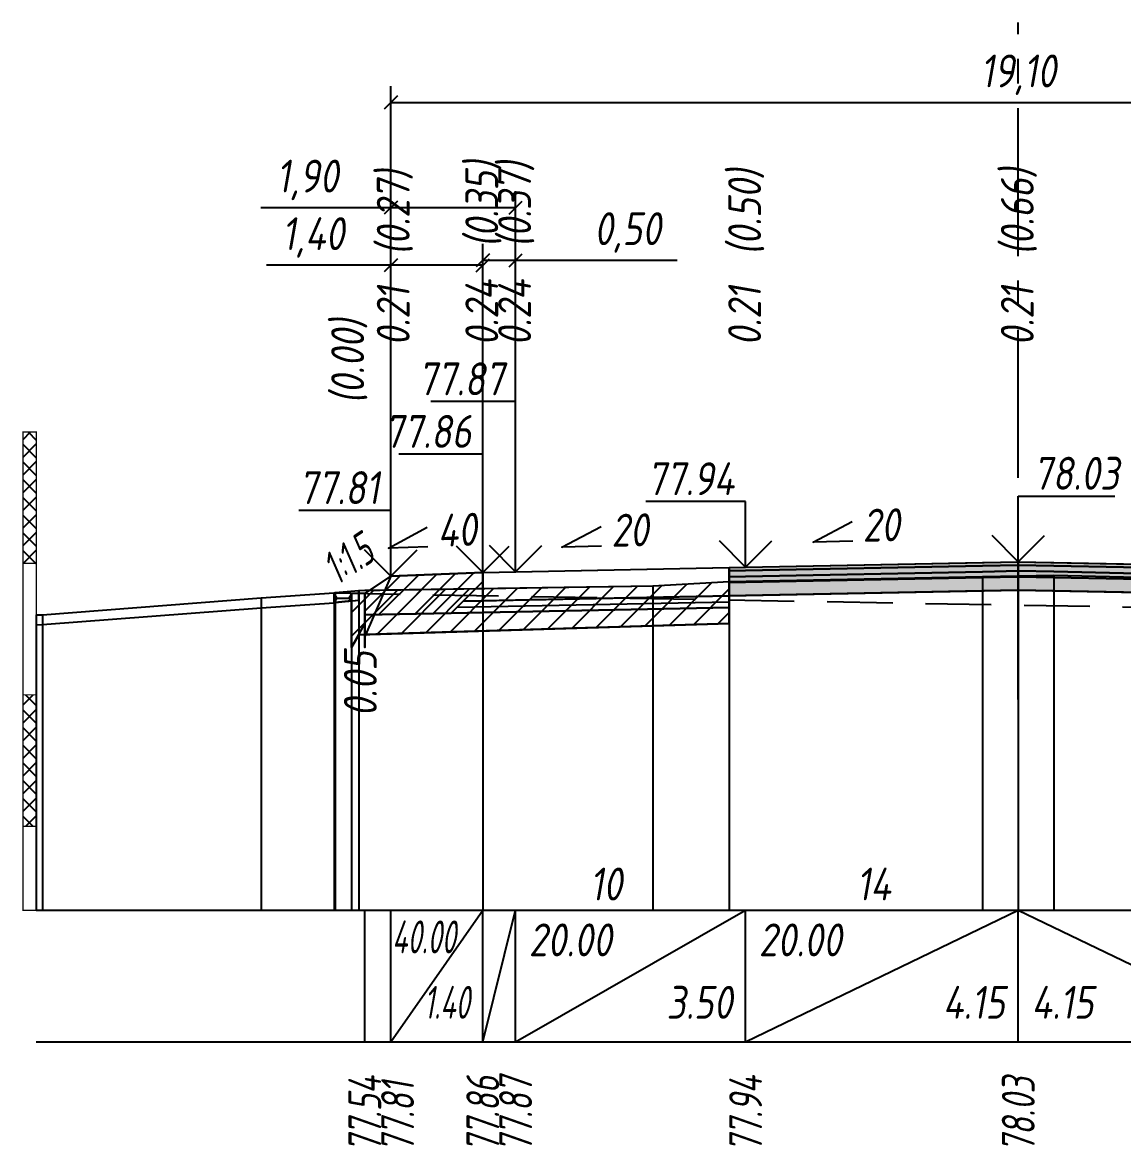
# Model space of a CAD drawing. Extents: x -717 to 1451, y -133302 to 233.
# Drawn here: x 78.9 to 162.7, y -30984.9 to -30899.5 of the extents above; entities that cross this region are included whole.
import ezdxf
from ezdxf.enums import TextEntityAlignment as Align

# ---------------------------------------------------------------- set-up
doc = ezdxf.new("R2010")
doc.units = 0
doc.linetypes.add('осевая2', pattern=[1.125, 0.75, -0.125, 0.125, -0.125])
doc.linetypes.add('штриховая', pattern=[0.75, 0.5, -0.25])
for name, color, linetype in [('Интерполированный поперечник', 2, 'Continuous'), ('Код_514', 1, 'Continuous'), ('Контур_0', 7, 'Continuous'), ('Контур_2521', 7, 'Continuous'), ('Контур_2564', 7, 'Continuous'), ('Контур_2660', 7, 'Continuous'), ('Контур_2665', 7, 'Continuous'), ('Контур_400', 7, 'Continuous'), ('Контур_508', 7, 'Continuous'), ('Контур_512', 7, 'Continuous'), ('Контур_513', 7, 'Continuous'), ('Контур_818', 7, 'Continuous'), ('Красный поперечник', 1, 'Continuous'), ('Линейка абсолютных высот', 7, 'Continuous'), ('Объём_2501', 7, 'Continuous'), ('Объём_2564', 7, 'Continuous'), ('Объём_2650', 7, 'Continuous'), ('Объём_2660', 7, 'Continuous'), ('Объём_2661', 7, 'Continuous'), ('Объём_2662', 7, 'Continuous'), ('Объём_2663', 7, 'Continuous'), ('Объём_2665', 7, 'Continuous'), ('Объём_2666', 7, 'Continuous'), ('Объём_2753', 7, 'Continuous'), ('Ось', 1, 'осевая2'), ('Откосы', 7, 'Continuous'), ('Отметки покрытия', 7, 'Continuous'), ('Рабочие отметки', 7, 'Continuous'), ('Рабочие отметки доп.', 7, 'Continuous'), ('Слои выравнивания', 7, 'Continuous'), ('Таблица', 7, 'Continuous'), ('Уклоны проезжей части', 7, 'Continuous'), ('Черный поперечник', 3, 'Continuous')]:
    doc.layers.add(name, color=color, linetype=linetype)
for name, color, linetype, true_color in [('Контур_2540', 2, 'Continuous', 0xffff00), ('Контур_2560', 2, 'Continuous', 0xffff00), ('Контур_2561', 7, 'Continuous', 0xff8040), ('Контур_2562', 3, 'Continuous', 0x00ff00), ('Контур_2563', 7, 'Continuous', 0xff8000), ('Контур_2570', 7, 'Continuous', 0x80ff00), ('Контур_2583', 3, 'Continuous', 0x00ff00), ('Контур_2725', 7, 'Continuous', 0x323232), ('Контур_2736', 4, 'Continuous', 0x00ffff), ('Контур_2737', 4, 'Continuous', 0x00ffff), ('Контур_2738', 4, 'Continuous', 0x00ffff), ('Контур_2739', 4, 'Continuous', 0x00ffff), ('Контур_2741', 4, 'Continuous', 0x00ffff), ('Контур_2742', 4, 'Continuous', 0x00ffff), ('Контур_2743', 4, 'Continuous', 0x00ffff), ('Контур_2744', 7, 'Continuous', 0xa4ffff), ('Контур_2745', 7, 'Continuous', 0xa4ffff), ('Контур_2747', 4, 'Continuous', 0x00ffff), ('Контур_2748', 4, 'Continuous', 0x00ffff), ('Контур_2749', 4, 'Continuous', 0x00ffff), ('Контур_2750', 4, 'Continuous', 0x00ffff), ('Контур_2751', 4, 'Continuous', 0x00ffff), ('Контур_2752', 4, 'Continuous', 0x00ffff), ('Контур_2760', 7, 'Continuous', 0x323232), ('Контур_2761', 7, 'Continuous', 0x323232), ('Контур_2762', 7, 'Continuous', 0x323232), ('Контур_2763', 7, 'Continuous', 0x323232), ('Контур_402', 7, 'Continuous', 0xff6464), ('Контур_703', 4, 'Continuous', 0x00ffff), ('Контур_705', 4, 'Continuous', 0x00ffff), ('Контур_707', 4, 'Continuous', 0x00ffff), ('Контур_720', 131, 'Continuous', 0xaaffff), ('Объём_2500', 7, 'Continuous', 0xc0c0c0), ('Объём_2520', 7, 'Continuous', 0x80ffff), ('Объём_2540', 2, 'Continuous', 0xffff00), ('Объём_2560', 2, 'Continuous', 0xffff00), ('Объём_2561', 7, 'Continuous', 0xff8040), ('Объём_2562', 3, 'Continuous', 0x00ff00), ('Объём_2563', 7, 'Continuous', 0xff8000), ('Объём_2583', 3, 'Continuous', 0x00ff00), ('Объём_2591', 3, 'Continuous', 0x00ff00), ('Объём_2595', 3, 'Continuous', 0x00ff00), ('Объём_2600', 7, 'Continuous', 0x808000), ('Объём_2746', 2, 'Continuous', 0xffff00)]:
    doc.layers.add(name, color=color, linetype=linetype, true_color=true_color)
doc.styles.get("Standard").update_dxf_attribs({"font": 'txt', "height": 2.5})
doc.styles.add('М', font='romand.shx', dxfattribs={"width": 0.8, "oblique": 10, "height": 2.5})
doc.dimstyles.new('ISO-25', dxfattribs={"dimtxt": 2.5, "dimasz": 2.5, "dimexe": 1.25, "dimexo": 0.625, "dimtad": 1, "dimtxsty": 'Standard', "dimcen": 2.5, "dimadec": 0, "dimazin": 0, "dimtfac": 1, "dimtmove": 0, "dimatfit": 3, "dimfxl": 1, "dimarcsym": 0})
pattern_1 = [(45.0000013, (0, 0), (-0.67351924, 0.67351921), []), (135.0000003, (0, 0), (-0.673519222, -0.67351923), [])]

# ---------------------------------------------------------------- blocks, each defined once
blk = doc.blocks.new('_Oblique')
at = {"color": 0, "linetype": 'ByBlock', "lineweight": -2}
blk.add_line((-0.5, -0.5), (0.5, 0.5), dxfattribs=at)
blk = doc.blocks.new('*D706')
at = {"color": 0, "lineweight": -2, "transparency": 16777216}
for p, q in [((106.981, -30941.014), (106.981, -30916.674)), ((113.981, -30940.734), (113.981, -30916.674)), ((106.981, -30917.924), (97.532, -30917.924)), ((113.981, -30917.924), (106.981, -30917.924))]:
    blk.add_line(p, q, dxfattribs=at)
at = {"layer": 'Defpoints', "color": 0, "transparency": 16777216}
for p in [(113.981, -30917.924), (106.981, -30941.639), (113.981, -30941.359)]:
    blk.add_point(p, dxfattribs=at)
at = {"color": 0, "lineweight": -2, "transparency": 16777216, "rotation": 180}
blk.add_blockref('_Oblique', (106.981, -30917.924), dxfattribs=at)
at = {"color": 0, "lineweight": -2, "transparency": 16777216}
blk.add_blockref('_Oblique', (113.981, -30917.924), dxfattribs=at)
at = {"color": 0, "transparency": 16777216, "insert": (101.073, -30915.811), "char_height": 2.5, "width": 8.75, "attachment_point": 5, "style": 'М'}
blk.add_mtext('1,40', dxfattribs=at)
blk = doc.blocks.new('*D708')
at = {"color": 0, "lineweight": -2, "transparency": 16777216}
for p, q in [((113.981, -30940.734), (113.981, -30916.294)), ((116.481, -30940.684), (116.481, -30916.294)), ((113.981, -30917.544), (116.481, -30917.544)), ((116.481, -30917.544), (128.766, -30917.544))]:
    blk.add_line(p, q, dxfattribs=at)
at = {"layer": 'Defpoints', "color": 0, "transparency": 16777216}
for p in [(116.481, -30917.544), (113.981, -30941.359), (116.481, -30941.309)]:
    blk.add_point(p, dxfattribs=at)
at = {"color": 0, "lineweight": -2, "transparency": 16777216, "rotation": 180}
blk.add_blockref('_Oblique', (113.981, -30917.544), dxfattribs=at)
at = {"color": 0, "lineweight": -2, "transparency": 16777216}
blk.add_blockref('_Oblique', (116.481, -30917.544), dxfattribs=at)
at = {"color": 0, "transparency": 16777216, "insert": (125.004, -30915.431), "char_height": 2.5, "width": 9.16667, "attachment_point": 5, "style": 'М'}
blk.add_mtext('0,50', dxfattribs=at)
blk = doc.blocks.new('*D711')
at = {"color": 0, "lineweight": -2, "transparency": 16777216}
for p, q in [((106.981, -30941.014), (106.981, -30912.294)), ((116.481, -30940.684), (116.481, -30912.294)), ((106.981, -30913.544), (97.101, -30913.544)), ((116.481, -30913.544), (106.981, -30913.544))]:
    blk.add_line(p, q, dxfattribs=at)
at = {"layer": 'Defpoints', "color": 0, "transparency": 16777216}
for p in [(116.481, -30913.544), (106.981, -30941.639), (116.481, -30941.309)]:
    blk.add_point(p, dxfattribs=at)
at = {"color": 0, "lineweight": -2, "transparency": 16777216, "rotation": 180}
blk.add_blockref('_Oblique', (106.981, -30913.544), dxfattribs=at)
at = {"color": 0, "lineweight": -2, "transparency": 16777216}
blk.add_blockref('_Oblique', (116.481, -30913.544), dxfattribs=at)
at = {"color": 0, "transparency": 16777216, "insert": (100.641, -30911.431), "char_height": 2.5, "width": 8.75, "attachment_point": 5, "style": 'М'}
blk.add_mtext('1,90', dxfattribs=at)
blk = doc.blocks.new('*D712')
at = {"color": 0, "lineweight": -2, "transparency": 16777216}
for p, q in [((106.981, -30941.014), (106.981, -30904.294)), ((202.481, -30941.014), (202.481, -30904.294)), ((106.981, -30905.544), (202.481, -30905.544))]:
    blk.add_line(p, q, dxfattribs=at)
at = {"layer": 'Defpoints', "color": 0, "transparency": 16777216}
for p in [(202.481, -30905.544), (106.981, -30941.639), (202.481, -30941.639)]:
    blk.add_point(p, dxfattribs=at)
at = {"color": 0, "lineweight": -2, "transparency": 16777216, "rotation": 180}
blk.add_blockref('_Oblique', (106.981, -30905.544), dxfattribs=at)
at = {"color": 0, "lineweight": -2, "transparency": 16777216}
blk.add_blockref('_Oblique', (202.481, -30905.544), dxfattribs=at)
at = {"color": 0, "transparency": 16777216, "insert": (154.731, -30903.431), "char_height": 2.5, "width": 10.41667, "attachment_point": 5, "style": 'М'}
blk.add_mtext('19,10', dxfattribs=at)

msp = doc.modelspace()

# ---------------------------------------------------------------- hatches: boundary and pattern name
at = {"layer": 'Линейка абсолютных высот'}
h = msp.add_hatch(dxfattribs=at)
h.set_pattern_fill('ANSI37', scale=0.3, style=0)
h.set_pattern_definition(pattern_1)
h.paths.add_polyline_path([(80, -30940.606), (80, -30930.606), (79, -30930.606), (79, -30940.606)])
h = msp.add_hatch(dxfattribs=at)
h.set_pattern_fill('ANSI37', scale=0.3, style=0)
h.set_pattern_definition(pattern_1)
h.paths.add_polyline_path([(80, -30960.606), (80, -30950.606), (79, -30950.606), (79, -30960.606)])
at = {"layer": 'Объём_2563'}
h = msp.add_hatch(dxfattribs=at)
h.set_pattern_fill('ANSI31', color=256, scale=0.3)
h.paths.add_polyline_path([(106.981, -30941.576), (113.981, -30941.296), (113.981, -30943.446), (112.481, -30943.476), (111.563, -30944.395), (105, -30944.526), (105, -30942.897)])
at = {"layer": 'Объём_2600'}
h = msp.add_hatch(dxfattribs=at)
h.set_pattern_fill('ANSI31', color=6, scale=0.4)
h.paths.add_polyline_path([(104.54, -30946.037), (104, -30947), (104, -30943.458), (104.551, -30943.407), (104.551, -30942.657), (126.909, -30942.302), (132.732, -30941.99), (132.732, -30945.191)])
h = msp.add_hatch(dxfattribs=at)
h.set_pattern_fill('HONEY', color=5, scale=0.3)
h.paths.add_polyline_path([(102.681, -30942.857), (104, -30942.88), (104, -30943.458), (102.741, -30943.573), (102.681, -30943.607)])
at = {"layer": 'Слои выравнивания'}
for color, points in [(2, [(132.732, -30940.921), (133.981, -30940.896), (151.999, -30940.536), (154.731, -30940.481), (154.731, -30940.731), (151.999, -30940.786), (133.981, -30941.146), (132.732, -30941.171)]), (3, [(132.732, -30941.171), (133.981, -30941.146), (151.999, -30940.786), (154.731, -30940.731), (154.731, -30941.181), (151.999, -30941.236), (133.981, -30941.596), (132.732, -30941.621)]), (2, [(154.731, -30940.481), (157.423, -30940.535), (162.732, -30940.641), (175.481, -30940.896), (182.243, -30941.032), (182.243, -30941.282), (175.481, -30941.146), (162.732, -30940.891), (157.423, -30940.785), (154.731, -30940.731)]), (3, [(154.731, -30940.731), (157.423, -30940.785), (162.732, -30940.891), (175.481, -30941.146), (182.243, -30941.282), (182.243, -30941.732), (175.481, -30941.596), (162.732, -30941.341), (157.423, -30941.235), (154.731, -30941.181)]), (4, [(132.732, -30941.621), (133.981, -30941.596), (151.999, -30941.236), (154.731, -30941.181), (154.731, -30941.631), (151.999, -30941.686), (133.981, -30942.046), (132.732, -30942.071)]), (5, [(132.732, -30942.071), (133.981, -30942.046), (151.999, -30941.686), (154.731, -30941.631), (154.731, -30942.631), (151.999, -30942.686), (133.981, -30943.046), (132.732, -30943.071)]), (4, [(154.731, -30941.181), (157.423, -30941.235), (162.732, -30941.341), (175.481, -30941.596), (182.243, -30941.732), (182.243, -30942.182), (175.481, -30942.046), (162.732, -30941.791), (157.423, -30941.685), (154.731, -30941.631)]), (5, [(154.731, -30941.631), (157.423, -30941.685), (162.732, -30941.791), (175.481, -30942.046), (182.243, -30942.182), (182.243, -30943.182), (175.481, -30943.046), (162.732, -30942.791), (157.423, -30942.685), (154.731, -30942.631)])]:
    msp.add_hatch(color=color, dxfattribs=at).paths.add_polyline_path(points)

# ---------------------------------------------------------------- linework, layer by layer
at = {"layer": 'Интерполированный поперечник', "linetype": 'штриховая', "ltscale": 10, "flags": 128}
msp.add_lwpolyline([(102.681, -30942.857), (217.259, -30944.867)], dxfattribs=at)
at = {"layer": 'Код_514'}
for p, q in [((105, -30977), (105, -30967)), ((106.981, -30977), (106.981, -30967)), ((106.981, -30977), (113.981, -30967)), ((113.981, -30977), (113.981, -30967)), ((113.981, -30977), (116.481, -30967)), ((116.481, -30977), (116.481, -30967)), ((116.481, -30977), (133.981, -30967)), ((133.981, -30977), (133.981, -30967)), ((133.981, -30977), (154.731, -30967)), ((154.731, -30977), (154.731, -30967)), ((154.731, -30967), (175.481, -30977))]:
    msp.add_line(p, q, dxfattribs=at)
at = {"layer": 'Контур_0', "flags": 128}
for points in [[(116.481, -30943.396), (113.981, -30943.446), (113.981, -30941.296), (132.732, -30940.921), (132.732, -30943.071), (116.481, -30943.396), (116.481, -30943.396)], [(106.981, -30941.576), (105, -30942.897), (105, -30942.897), (105, -30942.897), (105, -30942.897), (105, -30942.897), (105, -30942.897), (105, -30942.897), (105, -30942.897), (105, -30942.897), (105, -30942.897), (105, -30942.897), (105, -30942.897), (105, -30942.897), (105, -30942.897), (105, -30947)], [(106.981, -30941.576), (105, -30942.897), (105, -30942.897), (105, -30942.897), (105, -30942.897), (105, -30942.897), (105, -30942.897), (105, -30942.897), (105, -30942.897), (105, -30942.897), (105, -30942.897), (105, -30942.897), (105, -30942.897), (105, -30942.897), (105, -30942.897), (105, -30947), (105, -30947), (105, -30942.897), (105, -30942.897), (105, -30942.897), (105, -30942.897), (105, -30942.897), (105, -30942.897), (105, -30942.897), (105, -30942.897), (105, -30942.897), (105, -30942.897), (105, -30942.897), (105, -30942.897), (105, -30942.897)], [(105, -30944.526), (111.563, -30944.395), (112.481, -30943.476), (113.981, -30943.446)], [(112.481, -30943.476), (132.732, -30943.071), (132.732, -30943.971), (111.563, -30944.395), (112.481, -30943.476), (112.481, -30943.476)]]:
    msp.add_lwpolyline(points, dxfattribs=at)
at = {"layer": 'Контур_2521', "color": 250, "flags": 128}
msp.add_lwpolyline([(112.022, -30943.936), (132.732, -30943.521)], dxfattribs=at)
at = {"layer": 'Контур_2540', "flags": 128}
msp.add_lwpolyline([(111.563, -30944.395), (132.732, -30943.971), (132.732, -30945.191), (104.54, -30946.037), (105, -30945.216), (105, -30944.526), (111.563, -30944.395), (111.563, -30944.395)], dxfattribs=at)
at = {"layer": 'Контур_2560', "flags": 128}
msp.add_lwpolyline([(106.981, -30941.576), (106.981, -30941.576), (106.981, -30941.576), (113.981, -30941.296)], dxfattribs=at)
at = {"layer": 'Контур_2561', "flags": 128}
msp.add_lwpolyline([(113.981, -30941.296), (113.981, -30941.296), (106.981, -30941.576), (106.981, -30941.576), (113.981, -30941.296)], dxfattribs=at)
at = {"layer": 'Контур_2562', "flags": 128}
msp.add_lwpolyline([(106.981, -30941.576), (106.981, -30941.576), (106.981, -30941.576), (106.981, -30941.576), (106.981, -30941.576)], dxfattribs=at)
at = {"layer": 'Контур_2563', "flags": 128}
msp.add_lwpolyline([(106.981, -30941.576), (113.981, -30941.296), (113.981, -30943.446), (112.481, -30943.476), (111.563, -30944.395), (105, -30944.526), (105, -30942.897), (106.981, -30941.576), (106.981, -30941.576)], dxfattribs=at)
at = {"layer": 'Контур_2564', "flags": 128}
msp.add_lwpolyline([(106.981, -30941.576), (113.981, -30941.296)], dxfattribs=at)
at = {"layer": 'Контур_2570', "flags": 128}
msp.add_lwpolyline([(80, -30945.273), (80.464, -30945.266), (97.116, -30943.983), (102.681, -30943.607), (102.681, -30943.607), (102.741, -30943.573), (104.551, -30943.407), (104.551, -30942.657), (126.909, -30942.302), (132.732, -30941.99), (151.999, -30941.612), (154.731, -30941.552), (157.423, -30941.493), (162.732, -30941.622), (182.243, -30942.08), (188.312, -30942.462), (205.704, -30943.392), (205.704, -30944.142), (209.987, -30944.506), (217.259, -30945.617), (217.259, -30945.617), (239.572, -30947.037), (240.159, -30947.014)], dxfattribs=at)
at = {"layer": 'Контур_2583', "flags": 128}
msp.add_lwpolyline([(104, -30947), (105, -30945.216), (105, -30942.897), (104, -30942.897), (104, -30947)], dxfattribs=at)
at = {"layer": 'Контур_2660', "flags": 128}
msp.add_lwpolyline([(104.54, -30946.037), (132.732, -30945.191)], dxfattribs=at)
at = {"layer": 'Контур_2665', "flags": 128}
msp.add_lwpolyline([(106.981, -30941.576), (106.981, -30941.576)], dxfattribs=at)
at = {"layer": 'Контур_2725', "flags": 128}
msp.add_lwpolyline([(132.732, -30943.071), (133.981, -30943.046), (151.999, -30942.686), (154.731, -30942.631), (157.423, -30942.685), (162.732, -30942.791), (175.481, -30943.046), (182.243, -30943.182)], dxfattribs=at)
at = {"layer": 'Контур_2736', "flags": 128}
msp.add_lwpolyline([(106.981, -30941.576), (105, -30942.897)], dxfattribs=at)
at = {"layer": 'Контур_2737', "flags": 128}
msp.add_lwpolyline([(105, -30942.897), (105, -30942.897)], dxfattribs=at)
at = {"layer": 'Контур_2738', "flags": 128}
msp.add_lwpolyline([(105, -30942.897), (105, -30942.897)], dxfattribs=at)
at = {"layer": 'Контур_2739', "flags": 128}
msp.add_lwpolyline([(105, -30942.897), (105, -30942.897)], dxfattribs=at)
at = {"layer": 'Контур_2741', "flags": 128}
msp.add_lwpolyline([(105, -30942.897), (105, -30942.897)], dxfattribs=at)
at = {"layer": 'Контур_2742', "flags": 128}
msp.add_lwpolyline([(105, -30942.897), (105, -30942.897)], dxfattribs=at)
at = {"layer": 'Контур_2743', "flags": 128}
msp.add_lwpolyline([(105, -30942.897), (105, -30942.897)], dxfattribs=at)
at = {"layer": 'Контур_2744', "flags": 128}
msp.add_lwpolyline([(105, -30942.897), (105, -30942.897)], dxfattribs=at)
msp.add_lwpolyline([(105, -30942.897), (105, -30942.897)], dxfattribs=at)
msp.add_lwpolyline([(105, -30942.897), (105, -30942.897)], dxfattribs=at)
msp.add_lwpolyline([(105, -30942.897), (105, -30942.897)], dxfattribs=at)
msp.add_lwpolyline([(105, -30942.897), (105, -30942.897)], dxfattribs=at)
msp.add_lwpolyline([(105, -30942.897), (105, -30942.897)], dxfattribs=at)
at = {"layer": 'Контур_2745', "flags": 128}
msp.add_lwpolyline([(105, -30942.897), (105, -30942.897)], dxfattribs=at)
msp.add_lwpolyline([(105, -30942.897), (105, -30942.897)], dxfattribs=at)
msp.add_lwpolyline([(105, -30942.897), (105, -30942.897)], dxfattribs=at)
msp.add_lwpolyline([(105, -30942.897), (105, -30942.897)], dxfattribs=at)
msp.add_lwpolyline([(105, -30942.897), (105, -30942.897)], dxfattribs=at)
msp.add_lwpolyline([(105, -30942.897), (105, -30942.897)], dxfattribs=at)
at = {"layer": 'Контур_2747', "flags": 128}
msp.add_lwpolyline([(105, -30942.897), (105, -30942.897)], dxfattribs=at)
at = {"layer": 'Контур_2748', "flags": 128}
msp.add_lwpolyline([(105, -30942.897), (105, -30942.897)], dxfattribs=at)
at = {"layer": 'Контур_2749', "flags": 128}
msp.add_lwpolyline([(105, -30942.897), (105, -30942.897)], dxfattribs=at)
at = {"layer": 'Контур_2750', "flags": 128}
msp.add_lwpolyline([(105, -30942.897), (105, -30942.897)], dxfattribs=at)
at = {"layer": 'Контур_2751', "flags": 128}
msp.add_lwpolyline([(105, -30942.897), (105, -30942.897)], dxfattribs=at)
at = {"layer": 'Контур_2752', "flags": 128}
msp.add_lwpolyline([(105, -30942.897), (105, -30942.897)], dxfattribs=at)
at = {"layer": 'Контур_2760', "flags": 128}
msp.add_lwpolyline([(132.732, -30940.921), (133.981, -30940.896), (151.999, -30940.536), (154.731, -30940.481), (157.423, -30940.535), (162.732, -30940.641), (175.481, -30940.896), (182.243, -30941.032)], dxfattribs=at)
at = {"layer": 'Контур_2761', "flags": 128}
msp.add_lwpolyline([(132.732, -30941.171), (133.981, -30941.146), (151.999, -30940.786), (154.731, -30940.731), (157.423, -30940.785), (162.732, -30940.891), (175.481, -30941.146), (182.243, -30941.282)], dxfattribs=at)
at = {"layer": 'Контур_2762', "flags": 128}
msp.add_lwpolyline([(132.732, -30941.621), (133.981, -30941.596), (151.999, -30941.236), (154.731, -30941.181), (157.423, -30941.235), (162.732, -30941.341), (175.481, -30941.596), (182.243, -30941.732)], dxfattribs=at)
at = {"layer": 'Контур_2763', "flags": 128}
msp.add_lwpolyline([(132.732, -30942.071), (133.981, -30942.046), (151.999, -30941.686), (154.731, -30941.631), (157.423, -30941.685), (162.732, -30941.791), (175.481, -30942.046), (182.243, -30942.182)], dxfattribs=at)
at = {"layer": 'Контур_400', "flags": 128}
for points in [[(113.981, -30941.296), (116.481, -30941.246), (116.481, -30941.246), (116.481, -30941.246), (116.481, -30941.246), (116.481, -30941.246), (116.481, -30941.246), (133.981, -30940.896), (154.731, -30940.481)], [(154.731, -30940.481), (175.481, -30940.896), (192.981, -30941.246), (192.981, -30941.246), (192.981, -30941.246), (192.981, -30941.246), (192.981, -30941.246), (192.981, -30941.246), (195.481, -30941.296)]]:
    msp.add_lwpolyline(points, dxfattribs=at)
at = {"layer": 'Контур_402', "flags": 128}
msp.add_lwpolyline([(104.54, -30946.037), (132.732, -30945.191), (132.732, -30943.071), (154.731, -30942.631), (182.243, -30943.182), (182.243, -30945.357), (207.485, -30946.114)], dxfattribs=at)
at = {"layer": 'Контур_508', "flags": 128}
msp.add_lwpolyline([(104, -30947), (104.54, -30946.037), (132.732, -30945.191), (132.732, -30943.071), (154.731, -30942.631), (182.243, -30943.182), (182.243, -30945.357), (207.485, -30946.114), (209.958, -30947.762), (210.26, -30947.762), (212.26, -30947.762), (212.563, -30947.762), (215.159, -30946.032)], dxfattribs=at)
at = {"layer": 'Контур_512', "flags": 128}
msp.add_lwpolyline([(104, -30947), (104.54, -30946.037), (132.732, -30945.191)], dxfattribs=at)
at = {"layer": 'Контур_513', "flags": 128}
msp.add_lwpolyline([(104, -30947), (104.54, -30946.037), (132.732, -30945.191), (132.732, -30943.071), (154.731, -30942.631), (182.243, -30943.182), (182.243, -30945.357), (207.485, -30946.114), (209.958, -30947.762), (210.26, -30947.762), (212.26, -30947.762), (212.563, -30947.762), (215.159, -30946.032)], dxfattribs=at)
at = {"layer": 'Контур_703', "flags": 128}
for points in [[(106.981, -30941.576), (105, -30942.897)], [(105, -30942.897), (105, -30947)]]:
    msp.add_lwpolyline(points, dxfattribs=at)
at = {"layer": 'Контур_705', "flags": 128}
msp.add_lwpolyline([(105, -30942.897), (105, -30942.897)], dxfattribs=at)
at = {"layer": 'Контур_707', "flags": 128}
msp.add_lwpolyline([(105, -30947), (105, -30942.897)], dxfattribs=at)
at = {"layer": 'Контур_720', "flags": 128}
msp.add_lwpolyline([(105, -30947), (105, -30947)], dxfattribs=at)
at = {"layer": 'Контур_818', "flags": 128}
msp.add_lwpolyline([(105, -30942.65), (126.909, -30942.302), (132.732, -30941.99), (151.999, -30941.612), (154.731, -30941.552), (157.423, -30941.493), (162.732, -30941.622), (182.243, -30942.08), (188.312, -30942.462), (205.704, -30943.392), (205.704, -30944.142), (209.987, -30944.506), (215.159, -30945.296)], dxfattribs=at)
at = {"layer": 'Красный поперечник'}
for p, q in [((116.481, -30941.246), (133.981, -30940.896)), ((133.981, -30940.896), (154.731, -30940.481)), ((154.731, -30940.481), (175.481, -30940.896)), ((105, -30942.897), (106.981, -30941.576)), ((106.981, -30941.576), (113.981, -30941.296)), ((113.981, -30941.296), (116.481, -30941.246)), ((132.732, -30945.191), (132.732, -30967)), ((104.54, -30946.037), (104.54, -30967)), ((104, -30947), (104, -30967))]:
    msp.add_line(p, q, dxfattribs=at)
at = {"layer": 'Линейка абсолютных высот', "color": 7, "const_width": 0.1, "flags": 128}
for points in [[(80, -30940.606), (80, -30930.606), (79, -30930.606), (79, -30940.606), (80, -30940.606)], [(80, -30950.606), (80, -30940.606), (79, -30940.606), (79, -30950.606), (80, -30950.606)], [(80, -30960.606), (80, -30950.606), (79, -30950.606), (79, -30960.606), (80, -30960.606)], [(80, -30967), (80, -30960.606), (79, -30960.606), (79, -30967), (80, -30967)]]:
    msp.add_lwpolyline(points, dxfattribs=at)
at = {"layer": 'Объём_2500', "flags": 128}
msp.add_lwpolyline([(116.481, -30943.396), (113.981, -30943.446), (113.981, -30941.296), (132.732, -30940.921), (132.732, -30943.071), (116.481, -30943.396), (116.481, -30943.396)], dxfattribs=at)
at = {"layer": 'Объём_2501', "flags": 128}
for points in [[(113.981, -30941.296), (116.481, -30941.246), (116.481, -30941.246), (116.481, -30941.246), (116.481, -30941.246), (116.481, -30941.246), (116.481, -30941.246), (133.981, -30940.896), (154.731, -30940.481)], [(154.731, -30940.481), (175.481, -30940.896), (192.981, -30941.246), (192.981, -30941.246), (192.981, -30941.246), (192.981, -30941.246), (192.981, -30941.246), (192.981, -30941.246), (195.481, -30941.296)]]:
    msp.add_lwpolyline(points, dxfattribs=at)
at = {"layer": 'Объём_2520', "color": 250, "flags": 128}
msp.add_lwpolyline([(112.481, -30943.476), (132.732, -30943.071), (132.732, -30943.971), (111.563, -30944.395), (112.481, -30943.476), (112.481, -30943.476)], dxfattribs=at)
at = {"layer": 'Объём_2540', "flags": 128}
msp.add_lwpolyline([(111.563, -30944.395), (132.732, -30943.971), (132.732, -30945.191), (104.54, -30946.037), (105, -30945.216), (105, -30944.526), (111.563, -30944.395), (111.563, -30944.395)], dxfattribs=at)
at = {"layer": 'Объём_2560', "flags": 128}
msp.add_lwpolyline([(106.981, -30941.576), (106.981, -30941.576), (106.981, -30941.576), (113.981, -30941.296)], dxfattribs=at)
at = {"layer": 'Объём_2561', "flags": 128}
msp.add_lwpolyline([(113.981, -30941.296), (113.981, -30941.296), (106.981, -30941.576), (106.981, -30941.576), (113.981, -30941.296)], dxfattribs=at)
at = {"layer": 'Объём_2562', "flags": 128}
msp.add_lwpolyline([(106.981, -30941.576), (106.981, -30941.576), (106.981, -30941.576), (106.981, -30941.576), (106.981, -30941.576)], dxfattribs=at)
at = {"layer": 'Объём_2563', "color": 250, "flags": 128}
msp.add_lwpolyline([(106.981, -30941.576), (113.981, -30941.296), (113.981, -30943.446), (112.481, -30943.476), (111.563, -30944.395), (105, -30944.526), (105, -30942.897), (106.981, -30941.576), (106.981, -30941.576)], dxfattribs=at)
at = {"layer": 'Объём_2564', "flags": 128}
msp.add_lwpolyline([(106.981, -30941.576), (113.981, -30941.296)], dxfattribs=at)
at = {"layer": 'Объём_2583', "flags": 128}
msp.add_lwpolyline([(104, -30947), (105, -30945.216), (105, -30942.897), (104, -30942.897), (104, -30947)], dxfattribs=at)
at = {"layer": 'Объём_2591', "flags": 128}
msp.add_lwpolyline([(105, -30942.897), (105, -30947), (105, -30942.897)], dxfattribs=at)
at = {"layer": 'Объём_2595', "flags": 128}
msp.add_lwpolyline([(105, -30942.897), (105, -30947), (105, -30942.897)], dxfattribs=at)
at = {"layer": 'Объём_2600', "color": 5, "flags": 128}
msp.add_lwpolyline([(102.681, -30942.857), (104, -30942.88), (104, -30943.458), (102.741, -30943.573), (102.681, -30943.607), (102.681, -30942.857), (102.681, -30942.857)], dxfattribs=at)
at = {"layer": 'Объём_2650', "color": 6, "flags": 128}
msp.add_lwpolyline([(104.54, -30946.037), (104, -30947), (104, -30943.458), (104.551, -30943.407), (104.551, -30942.657), (126.909, -30942.302), (132.732, -30941.99), (132.732, -30945.191), (104.54, -30946.037), (104.54, -30946.037)], dxfattribs=at)
at = {"layer": 'Объём_2660', "flags": 128}
msp.add_lwpolyline([(104.54, -30946.037), (132.732, -30945.191)], dxfattribs=at)
at = {"layer": 'Объём_2661', "flags": 128}
msp.add_lwpolyline([(106.981, -30941.576), (105, -30942.897), (105, -30946.171)], dxfattribs=at)
at = {"layer": 'Объём_2662', "flags": 128}
msp.add_lwpolyline([(105, -30946.171), (105, -30942.897)], dxfattribs=at)
at = {"layer": 'Объём_2663', "flags": 128}
msp.add_lwpolyline([(105, -30946.171), (105, -30947), (105, -30946.171)], dxfattribs=at)
at = {"layer": 'Объём_2665', "flags": 128}
msp.add_lwpolyline([(106.981, -30941.576), (106.981, -30941.576)], dxfattribs=at)
at = {"layer": 'Объём_2666', "flags": 128}
msp.add_lwpolyline([(106.981, -30941.576), (105, -30946.171)], dxfattribs=at)
at = {"layer": 'Объём_2746', "flags": 128}
msp.add_lwpolyline([(132.732, -30945.191), (105, -30946.023), (105, -30942.897), (105.38, -30942.644), (126.909, -30942.302), (132.732, -30941.99), (132.732, -30945.191), (132.732, -30945.191)], dxfattribs=at)
at = {"layer": 'Объём_2753', "flags": 128}
msp.add_lwpolyline([(132.732, -30940.921), (132.732, -30940.921)], dxfattribs=at)
at = {"layer": 'Ось', "ltscale": 15}
msp.add_line((154.731, -30950.971), (154.731, -30899.452), dxfattribs=at)
at = {"layer": 'Откосы', "color": 1, "flags": 128}
for points in [[(142.131, -30938.922), (139.131, -30938.982), (142.101, -30937.422)], [(109.802, -30939.338), (106.805, -30939.458), (109.743, -30937.84)], [(123.006, -30939.305), (120.006, -30939.365), (122.976, -30937.805)]]:
    msp.add_lwpolyline(points, dxfattribs=at)
at = {"layer": 'Отметки покрытия', "color": 1}
for p, q in [((116.481, -30928.296), (110.031, -30928.296)), ((116.481, -30941.246), (116.481, -30928.296)), ((113.981, -30932.296), (107.581, -30932.296)), ((113.981, -30941.296), (113.981, -30932.296)), ((154.731, -30940.481), (154.731, -30935.481)), ((154.731, -30935.481), (162.081, -30935.481)), ((106.981, -30936.576), (99.981, -30936.576)), ((106.981, -30941.576), (106.981, -30936.576)), ((133.981, -30935.896), (126.381, -30935.896)), ((133.981, -30940.896), (133.981, -30935.896)), ((113.981, -30941.296), (111.981, -30939.296)), ((113.981, -30941.296), (115.981, -30939.296)), ((116.481, -30941.246), (114.481, -30939.246)), ((116.481, -30941.246), (118.481, -30939.246)), ((133.981, -30940.896), (131.981, -30938.896)), ((133.981, -30940.896), (135.981, -30938.896)), ((154.731, -30940.481), (152.731, -30938.481)), ((154.731, -30940.481), (156.731, -30938.481)), ((106.981, -30941.576), (104.981, -30939.576)), ((106.981, -30941.576), (108.981, -30939.576))]:
    msp.add_line(p, q, dxfattribs=at)
at = {"layer": 'Слои выравнивания'}
for p, q in [((132.732, -30940.921), (132.732, -30967)), ((154.731, -30940.481), (154.731, -30967)), ((113.981, -30941.296), (113.981, -30967))]:
    msp.add_line(p, q, dxfattribs=at)
at = {"layer": 'Слои выравнивания', "color": 2, "flags": 128}
for points in [[(132.732, -30940.921), (133.981, -30940.896), (151.999, -30940.536), (154.731, -30940.481), (154.731, -30940.731), (151.999, -30940.786), (133.981, -30941.146), (132.732, -30941.171)], [(154.731, -30940.481), (157.423, -30940.535), (162.732, -30940.641), (175.481, -30940.896), (182.243, -30941.032), (182.243, -30941.282), (175.481, -30941.146), (162.732, -30940.891), (157.423, -30940.785), (154.731, -30940.731)]]:
    msp.add_lwpolyline(points, close=True, dxfattribs=at)
at = {"layer": 'Слои выравнивания', "color": 3, "flags": 128}
for points in [[(132.732, -30941.171), (133.981, -30941.146), (151.999, -30940.786), (154.731, -30940.731), (154.731, -30941.181), (151.999, -30941.236), (133.981, -30941.596), (132.732, -30941.621)], [(154.731, -30940.731), (157.423, -30940.785), (162.732, -30940.891), (175.481, -30941.146), (182.243, -30941.282), (182.243, -30941.732), (175.481, -30941.596), (162.732, -30941.341), (157.423, -30941.235), (154.731, -30941.181)]]:
    msp.add_lwpolyline(points, close=True, dxfattribs=at)
at = {"layer": 'Слои выравнивания', "color": 4, "flags": 128}
for points in [[(132.732, -30941.621), (133.981, -30941.596), (151.999, -30941.236), (154.731, -30941.181), (154.731, -30941.631), (151.999, -30941.686), (133.981, -30942.046), (132.732, -30942.071)], [(154.731, -30941.181), (157.423, -30941.235), (162.732, -30941.341), (175.481, -30941.596), (182.243, -30941.732), (182.243, -30942.182), (175.481, -30942.046), (162.732, -30941.791), (157.423, -30941.685), (154.731, -30941.631)]]:
    msp.add_lwpolyline(points, close=True, dxfattribs=at)
at = {"layer": 'Слои выравнивания', "color": 5, "flags": 128}
for points in [[(132.732, -30942.071), (133.981, -30942.046), (151.999, -30941.686), (154.731, -30941.631), (154.731, -30942.631), (151.999, -30942.686), (133.981, -30943.046), (132.732, -30943.071)], [(154.731, -30941.631), (157.423, -30941.685), (162.732, -30941.791), (175.481, -30942.046), (182.243, -30942.182), (182.243, -30943.182), (175.481, -30943.046), (162.732, -30942.791), (157.423, -30942.685), (154.731, -30942.631)]]:
    msp.add_lwpolyline(points, close=True, dxfattribs=at)
at = {"layer": 'Таблица'}
for p, q in [((80, -30967), (240.159, -30967)), ((80, -30977), (240.159, -30977))]:
    msp.add_line(p, q, dxfattribs=at)
at = {"layer": 'Черный поперечник', "color": 7}
for p, q in [((151.999, -30941.612), (151.999, -30967)), ((154.731, -30941.552), (154.731, -30967)), ((157.423, -30941.493), (157.423, -30967)), ((104.551, -30942.657), (104.551, -30967)), ((126.909, -30942.302), (126.909, -30967)), ((132.732, -30941.99), (132.732, -30967)), ((97.116, -30943.233), (97.116, -30967)), ((102.681, -30942.857), (102.681, -30967)), ((102.741, -30942.823), (102.741, -30967)), ((80, -30944.523), (80, -30967)), ((80.464, -30944.516), (80.464, -30967))]:
    msp.add_line(p, q, dxfattribs=at)
at = {"layer": 'Черный поперечник', "flags": 128}
msp.add_lwpolyline([(80, -30944.523), (80.464, -30944.516), (97.116, -30943.233), (102.681, -30942.857), (102.741, -30942.823), (104.551, -30942.657), (126.909, -30942.302), (132.732, -30941.99), (151.999, -30941.612), (154.731, -30941.552), (157.423, -30941.493), (162.732, -30941.622), (182.243, -30942.08), (188.312, -30942.462), (205.704, -30943.392), (209.987, -30943.756), (217.259, -30944.867), (239.572, -30946.287), (240.159, -30946.264)], dxfattribs=at)

# ---------------------------------------------------------------- texts
at = {"layer": 'Код_514', "style": 'М', "oblique": 10}
for s, width, p in [('40.00', 0.6, (107.073, -30967.773)), ('20.00', 0.8, (117.481, -30968)), ('20.00', 0.8, (134.981, -30968))]:
    msp.add_text(s, height=2.5, dxfattribs=dict(at, width=width)).set_placement(p, align=Align.TOP_LEFT)
for s, width, p in [('1.40', 0.6, (112.981, -30976)), ('3.50', 0.8, (132.981, -30976)), ('4.15', 0.8, (153.731, -30976))]:
    msp.add_text(s, height=2.5, dxfattribs=dict(at, width=width)).set_placement(p, align=Align.BOTTOM_RIGHT)
at = {"layer": 'Код_514', "style": 'М', "oblique": 10, "width": 0.8}
msp.add_text('4.15', height=2.5, dxfattribs=at).set_placement((155.731, -30976), align=Align.BOTTOM_LEFT)
at = {"layer": 'Код_514', "style": 'М', "oblique": 10, "width": 0.7}
for s, p in [('77.87', (116.481, -30985.382)), ('78.03', (154.731, -30985.382)), ('77.54', (105, -30985.382)), ('77.81', (107.5, -30985.382)), ('77.86', (113.981, -30985.382)), ('77.94', (133.981, -30985.382))]:
    msp.add_text(s, height=2.5, rotation=90, dxfattribs=at).set_placement(p, align=Align.MIDDLE_LEFT)
at = {"layer": 'Отметки покрытия', "color": 1, "style": 'М', "oblique": 10, "width": 0.8}
for s, p in [('77.87', (115.622, -30928.565)), ('77.86', (113.122, -30932.565)), ('77.94', (133.122, -30936.165)), ('77.81', (106.122, -30936.845))]:
    msp.add_text(s, height=2.5, dxfattribs=at).set_placement(p, align=Align.BOTTOM_RIGHT)
msp.add_text('78.03', height=2.5, dxfattribs=at).set_placement((155.872, -30935.75), align=Align.BOTTOM_LEFT)
at = {"layer": 'Рабочие отметки', "color": 1, "style": 'М', "oblique": 10, "width": 0.8}
for s, p in [('0.21', (107.163, -30924.046)), ('0.24', (113.903, -30924.046)), ('0.24', (116.403, -30924.046)), ('0.21', (133.903, -30924.046)), ('0.21', (154.653, -30924.046))]:
    msp.add_text(s, height=2.5, rotation=90, dxfattribs=at).set_placement(p, align=Align.MIDDLE_LEFT)
msp.add_text('0.05', height=2.5, rotation=90, dxfattribs=at).set_placement((104.663, -30947.278), align=Align.MIDDLE_RIGHT)
at = {"layer": 'Рабочие отметки доп.', "color": 1, "style": 'М', "oblique": 10, "width": 0.8}
for s, p in [('(0.35)', (113.903, -30916.546)), ('(0.37)', (116.403, -30916.546)), ('(0.27)', (107.163, -30917.146)), ('(0.50)', (133.903, -30917.146)), ('(0.66)', (154.653, -30917.146)), ('(0.00)', (103.697, -30928.456))]:
    msp.add_text(s, height=2.5, rotation=90, dxfattribs=at).set_placement(p, align=Align.MIDDLE_LEFT)
at = {"layer": 'Слои выравнивания', "style": 'М', "oblique": 10, "width": 0.8}
for s, p in [('10', (123.356, -30967)), ('14', (143.731, -30967))]:
    msp.add_text(s, height=2.5, dxfattribs=at).set_placement(p, align=Align.BOTTOM_CENTER)
at = {"layer": 'Уклоны проезжей части', "color": 1, "style": 'М', "oblique": 10}
for s, rotation, width, p in [('20', 1.14576, 0.8, (144.336, -30939.689)), ('40', 2.29061, 0.8, (112.107, -30940.054)), ('20', 1.14576, 0.8, (125.211, -30940.072)), ('1:1.5', 33.69007, 0.6, (104.839, -30941.916))]:
    msp.add_text(s, height=2.5, rotation=rotation, dxfattribs=dict(at, width=width)).set_placement(p, align=Align.BOTTOM_CENTER)

# ---------------------------------------------------------------- dimensions: what is measured, and where the dimension line sits
at = {"color": 5}
dim = msp.add_linear_dim(base=(202.481, -30905.544), p1=(106.981, -30941.639), p2=(202.481, -30941.639), angle=180, dimstyle='ISO-25', override={"dimasz": 1, "dimlfac": 0.2, "dimzin": 0, "dimtxsty": 'М', "dimblk1": 'Oblique', "dimblk2": 'Oblique', "dimsah": 1}, dxfattribs=at)
dim.commit()
dim.dimension.update_dxf_attribs({"geometry": '*D712', "text_midpoint": (154.731, -30903.431)})
for base, p1, p2, picture, middle in [((116.481, -30913.544), (106.981, -30941.639), (116.481, -30941.309), '*D711', (100.641, -30913.544)), ((113.981, -30917.924), (106.981, -30941.639), (113.981, -30941.359), '*D706', (101.073, -30917.924)), ((116.481, -30917.544), (113.981, -30941.359), (116.481, -30941.309), '*D708', (125.004, -30917.544))]:
    dim = msp.add_linear_dim(base=base, p1=p1, p2=p2, angle=180, dimstyle='ISO-25', override={"dimasz": 1, "dimlfac": 0.2, "dimzin": 0, "dimtxsty": 'М', "dimblk1": 'Oblique', "dimblk2": 'Oblique', "dimsah": 1}, dxfattribs=at)
    dim.commit()
    dim.dimension.update_dxf_attribs({"geometry": picture, "text_midpoint": middle, "dimtype": 160})

doc.saveas('drawing.dxf')
